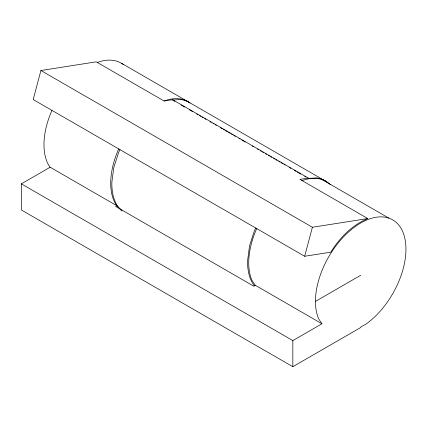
<?xml version="1.0" encoding="UTF-8"?>
<svg xmlns="http://www.w3.org/2000/svg" width="427" height="427" viewBox="0 0 427 427"><rect width="100%" height="100%" fill="white"/><g stroke="black" fill="none" stroke-linecap="round" stroke-linejoin="round"><path stroke-width="0.64" d="M308.31 178.059L172.567 99.688L164.112 101.018L96.24 61.835L40.917 70.524L33.183 99.539L304.664 256.275L330.824 252.17C339.63 237.86 352.104 225.077 367.807 218.56L299.941 179.372L308.31 178.059L308.219 178.395L316.658 177.92A63.991 36.946 -60 0 1 327.877 182.809M172.567 99.688L172.476 100.025L180.92 99.55A63.991 36.946 -60 0 1 190.063 102.902L325.801 181.272M304.664 256.275L312.399 227.26L367.807 218.56M120.019 149.642L118.626 152.418L113.769 167.651L111.863 182.212A63.991 36.946 -60 0 0 122.047 211.002M255.762 228.013L254.369 230.783L249.512 246.021L247.607 260.582A63.991 36.946 -60 0 0 254.551 286.042M21.35 183.845L50.151 167.219L116.886 205.75L115.664 206.454L253.67 286.133L255.213 285.236L321.953 323.767L292.831 340.586L21.35 183.845L21.35 209.967L292.831 366.708L360.703 327.52L360.703 327.082L365.902 324.173A63.991 36.946 -60 0 0 405.026 239.184A63.991 36.946 -60 0 0 347.781 232.667A63.991 36.946 -60 0 0 318.633 318.793L321.953 323.767M315.756 301.227L360.703 275.276M121.738 63.431L188.478 101.962M322.07 179.575L388.81 218.106M173.052 100.361L174.787 101.359M181.139 105.026L184.608 107.028M189.23 109.696L192.694 111.698M196.735 114.03L197.893 114.698M199.622 115.701L200.781 116.368M201.934 117.035L203.092 117.703M204.821 118.701L205.979 119.368M210.02 121.7L211.178 122.368M212.913 123.371L214.066 124.038M215.219 124.705L216.377 125.373M220.417 127.705L222.152 128.708M223.305 129.376L224.463 130.038M225.616 130.705L227.351 131.708M228.504 132.375L230.238 133.373M231.397 134.041L232.55 134.708M233.702 135.375L235.437 136.378M238.901 138.375L240.059 139.042M241.789 140.045L245.258 142.047M252.186 146.05L253.344 146.712M257.385 149.05L258.543 149.717M260.278 150.715L261.431 151.382M262.584 152.049L263.742 152.717M265.471 153.72L266.629 154.387M268.364 155.385L269.517 156.052M270.67 156.72L271.828 157.387M273.563 158.385L274.716 159.052M275.869 159.719L277.027 160.387M278.762 161.39L279.915 162.057M281.067 162.724L282.802 163.722M283.96 164.39L285.113 165.057M289.154 167.389L290.888 168.393M294.352 170.394L296.087 171.392M297.245 172.06L300.709 174.061M304.75 176.394L305.908 177.061M40.917 70.524L312.399 227.26M121.103 209.876L116.406 205.28A63.991 36.946 -60 0 1 118.685 148.975M50.151 167.219L49.665 166.749A63.991 36.946 -60 0 1 51.945 110.444M255.213 285.236L251.893 280.261A63.991 36.946 -60 0 1 256.819 228.354M292.831 340.586L292.831 366.708M301.862 180.738A63.991 36.946 -60 0 1 330.29 184.624M164.149 100.953A63.991 36.946 -60 0 1 190.068 103.046M97.409 62.422A63.991 36.946 -60 0 1 123.334 64.514"/></g></svg>
